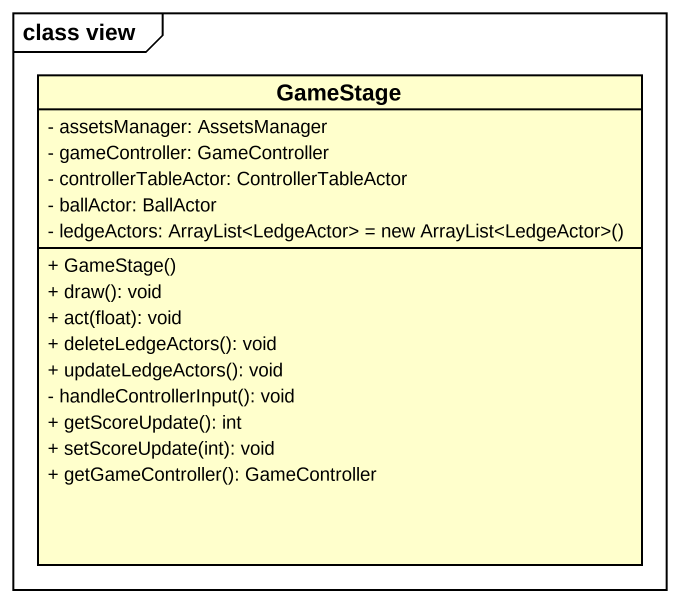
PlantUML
@startuml
mainframe class view
hide circle
hide empty members
skinparam classAttributeIconSize 0
class GameStage {
  - assetsManager: AssetsManager
  - gameController: GameController
  - controllerTableActor: ControllerTableActor
  - ballActor: BallActor
  {field} - ledgeActors: ArrayList<LedgeActor> = new ArrayList<LedgeActor>()
  + GameStage()
  + draw(): void
  + act(float): void
  + deleteLedgeActors(): void
  + updateLedgeActors(): void
  - handleControllerInput(): void
  + getScoreUpdate(): int
  + setScoreUpdate(int): void
  + getGameController(): GameController
}
@enduml
